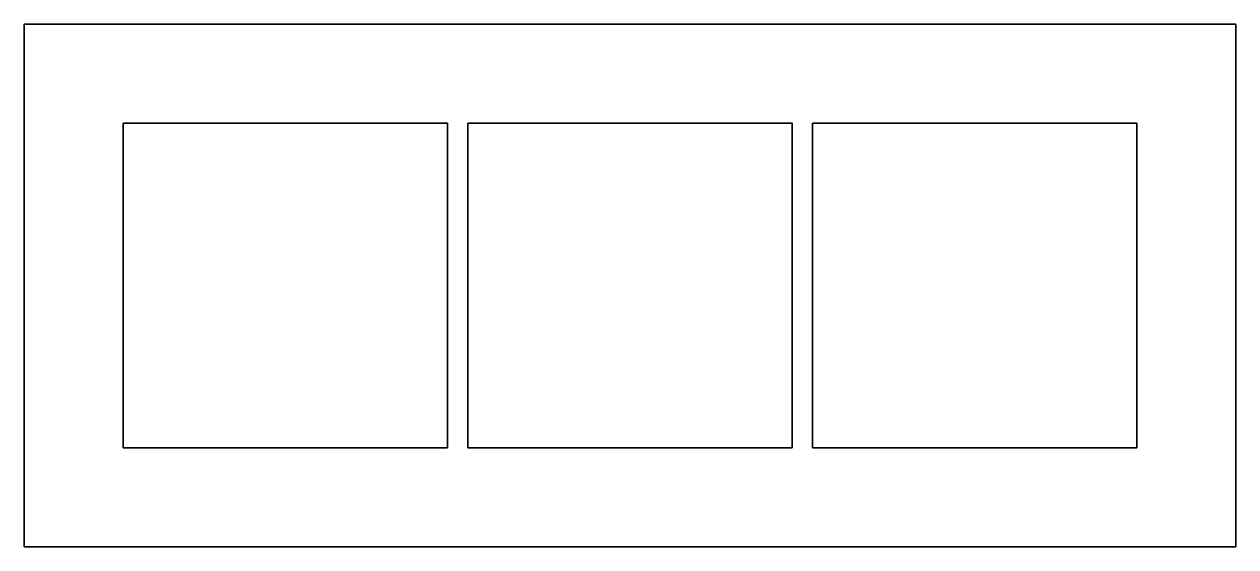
# Model space of a CAD drawing. Extents: x 89 to 208, y 79 to 131.
import ezdxf

# ---------------------------------------------------------------- set-up
doc = ezdxf.new("R2010")
doc.units = 0

msp = doc.modelspace()

# ---------------------------------------------------------------- linework, layer by layer
at = {"color": 7, "lineweight": 35}
for p, q in [((88.75, 130.75), (88.75, 79.25)), ((88.75, 130.75), (208.25, 130.75)), ((208.25, 79.25), (208.25, 130.75)), ((98.5, 121), (98.5, 89)), ((98.5, 121), (130.5, 121)), ((130.5, 89), (130.5, 121)), ((132.5, 121), (132.5, 89)), ((132.5, 121), (164.5, 121)), ((164.5, 89), (164.5, 121)), ((166.5, 121), (166.5, 89)), ((166.5, 121), (198.5, 121)), ((198.5, 89), (198.5, 121)), ((130.5, 89), (98.5, 89)), ((164.5, 89), (132.5, 89)), ((198.5, 89), (166.5, 89)), ((208.25, 79.25), (88.75, 79.25))]:
    msp.add_line(p, q, dxfattribs=at)

doc.saveas('drawing.dxf')
